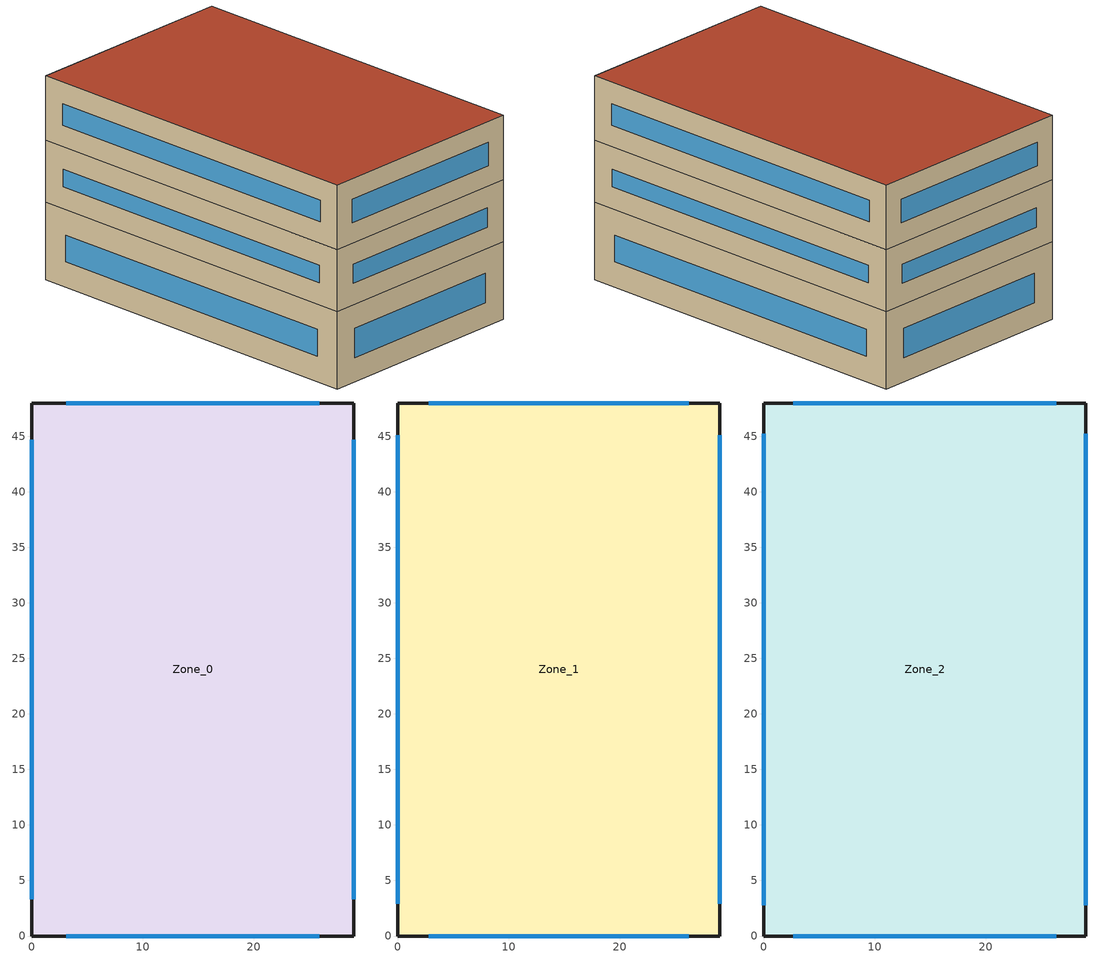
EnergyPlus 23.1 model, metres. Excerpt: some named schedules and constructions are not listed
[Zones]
Zone_0
 floor ground (Zone_0:f4UnderGroundSlabCF): 0,0 0,48 29,48 29,0 z-0.1
 wall outside (90.1-2019 Nonresidential CZ 0 Exterior Wall (Mass)): 0,0 29,0 29,48 0,48 0,0 z-0.1:10
 window (90.1-2019 Nonresidential CZ 0 Glazing (Operable)): 3.12,0 25.88,0 / 25.88,48 3.12,48 z3.02:6.88; 29,3.29 29,44.71 / 0,44.71 0,3.29 z3.19:6.71
Zone_1
 floor to Zone_0 (Interior Slab (Mass)_FLIPPED): 0,0 0,48 29,48 29,0 z10
 wall outside (90.1-2019 Nonresidential CZ 0 Exterior Wall (Mass)): 0,48 0,0 29,0 29,48 0,48 z10:18.1
 window (90.1-2019 Nonresidential CZ 0 Glazing (Operable)): 0,45.1 0,2.9 / 29,2.9 29,45.1 z12.9:15.2; 26.2,48 2.8,48 / 2.8,0 26.2,0 z12.8:15.3
Zone_2
 floor to Zone_1 (Interior Slab (Mass)_FLIPPED): 0,0 0,48 29,48 29,0 z18.1
 wall outside (90.1-2019 Nonresidential CZ 0 Exterior Wall (Mass)): 0,48 0,0 29,0 29,48 0,48 z18.1:26.5
 window (90.1-2019 Nonresidential CZ 0 Glazing (Operable)): 0,45.22 0,2.78 / 29,2.78 29,45.22 z20.88:23.72; 26.34,48 2.66,48 / 2.66,0 26.34,0 z20.76:23.84
 roof outside (300mmInsulation 200mmConcrete): 0,0 29,0 29,48 0,48 z26.5
[Schedule:Week:Daily]
HeatAvail_Zone_2_22; CoolAvail_Zone_2_22: f1907a3e-48ef-4c63-9a15-5a32c2659a19, 10897734-4909-4f90-a3fd-93e178da0fb8, 5e7dcc40-f645-4879-9b1a-09af1f5b7d41, 780c4cba-e2f1-41ad-9f32-bdca117459c4, cf786e9b-88e5-44cf-a16b-8f405449593f, d46ba2ad-ed19-4e4a-ba2f-565651ab4bfd, 737cb52d-aa33-48cc-a9f2-a5c8f00ad4c2, f1907a3e-48ef-4c63-9a15-5a32c2659a19, f1907a3e-48ef-4c63-9a15-5a32c2659a19, f1907a3e-48ef-4c63-9a15-5a32c2659a19, f1907a3e-48ef-4c63-9a15-5a32c2659a19, f1907a3e-48ef-4c63-9a15-5a32c2659a19
HeatAvail_Zone_2_23; CoolAvail_Zone_2_23: 17b94557-c68b-495b-b876-dd194db08dbb, 79c2b96c-535e-4108-bdb4-68b5fd30eae0, e3898b9d-53dc-4957-b9a4-75860f25956a, 557511c9-28a4-4326-ad94-82d02dc33f55, f60dd718-d07f-43d1-a112-0a7241c38e3f, da10c089-61dc-4760-9a87-be81c3f0ac77, 27461dd8-84da-465f-8c39-b6c33b7a7f09, 17b94557-c68b-495b-b876-dd194db08dbb, 17b94557-c68b-495b-b876-dd194db08dbb, 17b94557-c68b-495b-b876-dd194db08dbb, 17b94557-c68b-495b-b876-dd194db08dbb, 17b94557-c68b-495b-b876-dd194db08dbb
HeatAvail_Zone_2_24; CoolAvail_Zone_2_24: 2f7c32ae-358e-475a-91e9-460c614a8f8e, 47872ed9-2c61-4168-96c3-41ce2208d7c0, faf38ff2-64d7-4470-9ce7-f06e24a72468, b88e1692-8877-4e24-b2ee-af4cab9563ea, 8e4c7166-304e-41a0-84e8-9b0bd2623927, 2599f1da-ee35-4d6a-adc7-8a704885205f, fa8659e2-cf5e-4ab0-95f5-51c5d21b8c42, 2f7c32ae-358e-475a-91e9-460c614a8f8e, 2f7c32ae-358e-475a-91e9-460c614a8f8e, 2f7c32ae-358e-475a-91e9-460c614a8f8e, 2f7c32ae-358e-475a-91e9-460c614a8f8e, 2f7c32ae-358e-475a-91e9-460c614a8f8e
HeatAvail_Zone_2_25; CoolAvail_Zone_2_25: 784c9b38-2577-49a8-bdd7-39fbef9d0424, 15b97ee7-846e-4522-9a56-d5782d348d92, 891c21a9-96fc-4a30-9277-6421d443be97, dd9d88e8-03db-4380-b443-34152861fe1c, 7e8029cb-5e05-4036-96c4-c756aad63f52, c48fb14f-68ab-4643-9ed7-2b359f79668a, d995c5a4-6201-4ec0-b1a1-50b36b40854d, 784c9b38-2577-49a8-bdd7-39fbef9d0424, 784c9b38-2577-49a8-bdd7-39fbef9d0424, 784c9b38-2577-49a8-bdd7-39fbef9d0424, 784c9b38-2577-49a8-bdd7-39fbef9d0424, 784c9b38-2577-49a8-bdd7-39fbef9d0424
HeatAvail_Zone_2_26; CoolAvail_Zone_2_26: 278b30fe-718b-4be8-979b-23348c070d17, 65cf84e7-78b9-41df-ab23-bf32c23c54af, ed104311-98e7-46ea-b56e-a6eb91f209ea, a7740e31-a543-40b1-9db9-0d80e61e58bf, 7e965392-06a6-4761-b1dd-075430a94026, 96f3b415-57a0-4e94-a8b7-88bec792904b, ff751742-3c4e-4527-9f5c-68a371019ff3, 278b30fe-718b-4be8-979b-23348c070d17, 278b30fe-718b-4be8-979b-23348c070d17, 278b30fe-718b-4be8-979b-23348c070d17, 278b30fe-718b-4be8-979b-23348c070d17, 278b30fe-718b-4be8-979b-23348c070d17
HeatAvail_Zone_2_27; CoolAvail_Zone_2_27: 29bb52a8-fe6f-4904-b7fc-f272da806b73, 56d1a1b4-9969-4c32-806b-e2ebb681c699, ba85f00a-c1cc-4fd4-9d4e-c656f813af41, a8ccc1c8-f97f-4558-a17b-ee3e61b3fbd6, 6d3e2464-3275-4c1e-9941-77f636a4d8b4, a9b9078c-a5f0-4dc8-aeec-70c525fd2f56, d90d3b43-76bb-44d6-abc6-ad130455fb69, 29bb52a8-fe6f-4904-b7fc-f272da806b73, 29bb52a8-fe6f-4904-b7fc-f272da806b73, 29bb52a8-fe6f-4904-b7fc-f272da806b73, 29bb52a8-fe6f-4904-b7fc-f272da806b73, 29bb52a8-fe6f-4904-b7fc-f272da806b73
HeatAvail_Zone_2_28; CoolAvail_Zone_2_28: c33667d3-106b-4345-b93a-251e1fede0ff, bb965864-d4ba-4df7-9d62-59052b48dff4, f18dc784-524a-498f-bf3c-56726281b63f, e2107dbd-7d51-4f0c-9641-28bb0931cdc7, fbf3c274-f25e-4f23-9799-f90ea000f5b5, 61e2828d-f87d-48ee-ac62-438399e77062, 9e1ac402-b442-4206-958c-f125ff6306d0, c33667d3-106b-4345-b93a-251e1fede0ff, c33667d3-106b-4345-b93a-251e1fede0ff, c33667d3-106b-4345-b93a-251e1fede0ff, c33667d3-106b-4345-b93a-251e1fede0ff, c33667d3-106b-4345-b93a-251e1fede0ff
HeatAvail_Zone_2_29; CoolAvail_Zone_2_29: 6cc629d0-ccd7-4faf-b6eb-8904d4cddfe3, d996affc-3bc8-428c-bc8c-5c655f5fcf5f, ac4b36c1-865d-46bb-969d-d125bfd6faf3, 6fcf2dd1-a374-45bf-a7ce-3fadc57acfe6, fbf3c274-f25e-4f23-9799-f90ea000f5b5, fbf3c274-f25e-4f23-9799-f90ea000f5b5, 5df05c5b-f85c-4144-8ddb-badb65a16483, 6cc629d0-ccd7-4faf-b6eb-8904d4cddfe3, 6cc629d0-ccd7-4faf-b6eb-8904d4cddfe3, 6cc629d0-ccd7-4faf-b6eb-8904d4cddfe3, 6cc629d0-ccd7-4faf-b6eb-8904d4cddfe3, 6cc629d0-ccd7-4faf-b6eb-8904d4cddfe3
HeatAvail_Zone_2_30; CoolAvail_Zone_2_30: 0fba7a8b-5be6-4e18-8f39-189bbf7cc46a, eebe9233-3435-487f-aeac-0e91590b64ad, 0c9184e5-ef83-49f5-95a6-6391b32490b1, 5b091f83-2a82-464e-a40a-e32c0ed8b950, 5f10f1f8-cf81-42ad-9a9e-967de7490936, b13fdf1a-91e8-4a8e-b20c-dbebe665ab3e, 7003aec3-e58d-49b6-b643-de07fed3befa, 0fba7a8b-5be6-4e18-8f39-189bbf7cc46a, 0fba7a8b-5be6-4e18-8f39-189bbf7cc46a, 0fba7a8b-5be6-4e18-8f39-189bbf7cc46a, 0fba7a8b-5be6-4e18-8f39-189bbf7cc46a, 0fba7a8b-5be6-4e18-8f39-189bbf7cc46a
HeatAvail_Zone_2_31; CoolAvail_Zone_2_31: ec1d6775-088e-433c-9752-0e5ba2ad208f, 1f976b97-c252-49f4-ab29-8ebaa7d143b5, ac4b36c1-865d-46bb-969d-d125bfd6faf3, f65f86df-a45b-4aa3-acaf-6e9a70d2c9a7, 37e41f7a-20cb-449c-8476-745aa8ef42be, 2644cd8d-d404-4696-9567-0ad3830ee8e2, c32ca799-879c-4509-b139-3c3ce4220e05, ec1d6775-088e-433c-9752-0e5ba2ad208f, ec1d6775-088e-433c-9752-0e5ba2ad208f, ec1d6775-088e-433c-9752-0e5ba2ad208f, ec1d6775-088e-433c-9752-0e5ba2ad208f, ec1d6775-088e-433c-9752-0e5ba2ad208f
HeatAvail_Zone_2_32; CoolAvail_Zone_2_32: 805b96af-bf7e-4131-bd09-e33958a3de6b, 44f14ba6-4d59-42c4-9325-89d086044ebb, 58396603-494f-4e8c-bed1-4b7e48a74653, 61359fd6-9443-4183-b02d-77b8c162ae56, 17e34682-f070-4795-95aa-20bb927ae4b6, 08c9b96f-e486-46e0-8468-77e9a3cb781e, 333488f3-513e-4f81-b2a4-adfb05eac98d, 805b96af-bf7e-4131-bd09-e33958a3de6b, 805b96af-bf7e-4131-bd09-e33958a3de6b, 805b96af-bf7e-4131-bd09-e33958a3de6b, 805b96af-bf7e-4131-bd09-e33958a3de6b, 805b96af-bf7e-4131-bd09-e33958a3de6b
HeatAvail_Zone_2_33; CoolAvail_Zone_2_33: e31b75ab-98b6-4164-ba57-fc6cef72525a, 9090f461-11e3-4801-9fb3-485210530397, 678f2cef-4f3d-45aa-814c-75a64c1b203a, a285a673-1882-400d-aec4-3b320159b57b, 275bdbd1-8b30-4419-a29e-528a210322dd, 1d260f60-1060-4c9a-8cc8-a6cadc9ca7a5, 11271964-4f93-4652-8d30-f1f4562f5ab1, e31b75ab-98b6-4164-ba57-fc6cef72525a, e31b75ab-98b6-4164-ba57-fc6cef72525a, e31b75ab-98b6-4164-ba57-fc6cef72525a, e31b75ab-98b6-4164-ba57-fc6cef72525a, e31b75ab-98b6-4164-ba57-fc6cef72525a
HeatAvail_Zone_2_34; CoolAvail_Zone_2_34: b5ffc9e2-c317-4716-a2dc-e38dce4d1401, a471d8e8-7d6d-4a7d-829d-64fcdf717860, d6f4ae86-52fb-4739-b5d9-178cd39f6f1d, 3b6cd1db-d063-4172-969d-f43239b67d29, b99fe6a5-1fd0-47d0-bcc3-c7681d26c2c5, 87953f35-922d-4340-be1f-3c2dcaa3f38d, 9e070c67-a845-42dd-971a-afacf150682c, b5ffc9e2-c317-4716-a2dc-e38dce4d1401, b5ffc9e2-c317-4716-a2dc-e38dce4d1401, b5ffc9e2-c317-4716-a2dc-e38dce4d1401, b5ffc9e2-c317-4716-a2dc-e38dce4d1401, b5ffc9e2-c317-4716-a2dc-e38dce4d1401
HeatAvail_Zone_2_35; CoolAvail_Zone_2_35: bdf175b9-875f-40ad-80d7-07e13a7a7bc3, 920aaa46-9754-410d-bcb9-aec2383083f4, 8db32401-f2e4-4430-b6dd-3c5c02062129, 0c542bc3-708e-4c31-b05a-e7d26a1068c2, 2d3feb0a-80b9-4526-b115-8d0ff0b98382, f495fd13-db84-4b73-8919-828168c4513c, 6a71df5a-adf5-48c6-82f6-85c46ff8267b, bdf175b9-875f-40ad-80d7-07e13a7a7bc3, bdf175b9-875f-40ad-80d7-07e13a7a7bc3, bdf175b9-875f-40ad-80d7-07e13a7a7bc3, bdf175b9-875f-40ad-80d7-07e13a7a7bc3, bdf175b9-875f-40ad-80d7-07e13a7a7bc3
HeatAvail_Zone_2_36; CoolAvail_Zone_2_36: d753c7cf-4684-4094-8fb2-35675d871a7d, ffe64131-7c4e-4553-9309-b91239116a38, 613c9580-fffc-40c4-93a0-a51963a742d9, c80ffd91-25aa-47ce-ae3a-ef2ca4334db1, 346c580f-bd9e-4f7c-9844-c9f187f69a5e, 7becf3fa-aa11-4cc6-a0f1-acc2c104a030, 891c21a9-96fc-4a30-9277-6421d443be97, d753c7cf-4684-4094-8fb2-35675d871a7d, d753c7cf-4684-4094-8fb2-35675d871a7d, d753c7cf-4684-4094-8fb2-35675d871a7d, d753c7cf-4684-4094-8fb2-35675d871a7d, d753c7cf-4684-4094-8fb2-35675d871a7d
HeatAvail_Zone_2_37; CoolAvail_Zone_2_37: fbf3c274-f25e-4f23-9799-f90ea000f5b5, 45499616-0c79-462f-842d-74d53dcf5956, cccae06c-b18f-4805-98c1-b48547f1cc23, d1037c04-4683-4e18-86e0-d5b0bc1ab88d, 68774e33-6612-47d6-a1cc-10a63951edae, 18a78b56-a3fd-4649-babc-6423cdb9454d, 21b51971-cf66-4a75-a7d7-44e74731bfb7, fbf3c274-f25e-4f23-9799-f90ea000f5b5, fbf3c274-f25e-4f23-9799-f90ea000f5b5, fbf3c274-f25e-4f23-9799-f90ea000f5b5, fbf3c274-f25e-4f23-9799-f90ea000f5b5, fbf3c274-f25e-4f23-9799-f90ea000f5b5
HeatAvail_Zone_2_38; CoolAvail_Zone_2_38: eb07f305-adef-4d2d-9182-c39a8b4357ff, 2ef89d4e-6879-42af-8cc4-388ecb33b8cd, d753c7cf-4684-4094-8fb2-35675d871a7d, 28f3ec0b-ad1b-45ae-889b-465c5c320fcc, 09e0ca3e-cd2f-48a8-b824-7735b6c1bac3, 6612f471-1fcd-4c92-a1b3-59532acfef51, 6dd9020a-1b9c-4717-be01-5cc8fee428fb, eb07f305-adef-4d2d-9182-c39a8b4357ff, eb07f305-adef-4d2d-9182-c39a8b4357ff, eb07f305-adef-4d2d-9182-c39a8b4357ff, eb07f305-adef-4d2d-9182-c39a8b4357ff, eb07f305-adef-4d2d-9182-c39a8b4357ff
HeatAvail_Zone_2_39; CoolAvail_Zone_2_39: 7377b922-a3ee-4962-b4ee-7d0fa9330160, 663b5e55-05c0-46a8-a815-276b2857b18c, 9db74d16-ee28-4004-ab21-b62ec524110b, ae69fe6d-ac32-4474-9cb4-0e22606c93eb, 2d6f0989-f96a-4cce-8fb3-1282c0af5795, 8df02c0a-2011-47ef-8348-7b135b95fcaf, fbf3c274-f25e-4f23-9799-f90ea000f5b5, 7377b922-a3ee-4962-b4ee-7d0fa9330160, 7377b922-a3ee-4962-b4ee-7d0fa9330160, 7377b922-a3ee-4962-b4ee-7d0fa9330160, 7377b922-a3ee-4962-b4ee-7d0fa9330160, 7377b922-a3ee-4962-b4ee-7d0fa9330160
HeatAvail_Zone_2_40; CoolAvail_Zone_2_40: 6fcf2dd1-a374-45bf-a7ce-3fadc57acfe6, 3b40e23f-1eac-45b4-a165-1d116a052710, c1e02bbe-b958-4ad8-ab75-0470f8206c85, c5165558-8a62-44ea-960f-cbcb31c7f1d6, 756226b8-dc52-4e5b-9bcc-9f834c73e657, 4e47b0f5-f6a5-4170-a928-e2a7dc5fce51, 29c783ba-fe36-463e-936f-a45cea6ed912, 6fcf2dd1-a374-45bf-a7ce-3fadc57acfe6, 6fcf2dd1-a374-45bf-a7ce-3fadc57acfe6, 6fcf2dd1-a374-45bf-a7ce-3fadc57acfe6, 6fcf2dd1-a374-45bf-a7ce-3fadc57acfe6, 6fcf2dd1-a374-45bf-a7ce-3fadc57acfe6
HeatAvail_Zone_2_41; CoolAvail_Zone_2_41: 205e4560-8788-43ef-8918-b87c8ec5421d, d894c792-9344-4755-a3b1-7c53445bf4d5, f2f3c169-7e25-49ab-ad00-9b4ba72edc28, 3d58a1b5-951d-4307-96a5-59c3952046b8, 2e9767a7-85bb-448c-af16-d793ec365e50, c2f240ca-2c7b-48c7-8eda-5f95cb1bfa35, f16f256f-996b-4f43-9563-b1d5477f158b, 205e4560-8788-43ef-8918-b87c8ec5421d, 205e4560-8788-43ef-8918-b87c8ec5421d, 205e4560-8788-43ef-8918-b87c8ec5421d, 205e4560-8788-43ef-8918-b87c8ec5421d, 205e4560-8788-43ef-8918-b87c8ec5421d
HeatAvail_Zone_2_42; CoolAvail_Zone_2_42: b5a2b5de-ad64-4600-8fd5-415a891ebc10, 937e993e-1527-4b93-84f1-57050dd1dff2, f3d7c906-5c09-48dc-9011-1cd6f6170688, fc369277-cc2e-4ab3-b1df-1a5401d62cfe, 0d48f6de-bf0a-4af7-a7ae-bc82d3d64cf8, a42d1764-1f7e-4c33-9667-641562e004fb, 2ccbf6b5-6a0c-4c6c-99f3-4de43eac8dea, b5a2b5de-ad64-4600-8fd5-415a891ebc10, b5a2b5de-ad64-4600-8fd5-415a891ebc10, b5a2b5de-ad64-4600-8fd5-415a891ebc10, b5a2b5de-ad64-4600-8fd5-415a891ebc10, b5a2b5de-ad64-4600-8fd5-415a891ebc10
HeatAvail_Zone_2_43; CoolAvail_Zone_2_43: 38be6812-cfe7-4752-b820-e385c4e3992e, 3201f934-0963-42c1-843c-21142134cf94, 6be2e94b-6cb1-4ec0-929b-e7be946284bb, 6d276589-a6ab-41f0-8605-c719ac8adec9, b522139b-2dd2-4113-bd96-a72ff6808fe1, 0bb49b1b-6538-4293-b4db-e9dbbf3526de, dd9e5481-4cd6-4f37-a17f-c6096491bf97, 38be6812-cfe7-4752-b820-e385c4e3992e, 38be6812-cfe7-4752-b820-e385c4e3992e, 38be6812-cfe7-4752-b820-e385c4e3992e, 38be6812-cfe7-4752-b820-e385c4e3992e, 38be6812-cfe7-4752-b820-e385c4e3992e
HeatAvail_Zone_2_44; CoolAvail_Zone_2_44: a89350bb-8b94-4256-b9af-2939f87ee459, db47bc44-c877-448b-9e46-1cc3c3e9b42f, 9cdcbd39-2792-455b-8f1a-415d2e38b1a2, 2f40dfaf-0515-4a9c-8550-d8782c39d4bb, 1505d774-8376-4a3a-b403-1621f6bebeda, e9e2da6e-f0aa-4907-9e3f-9d9cfbafd8bd, 320ec308-d0ac-425a-b90c-670fccc36be6, a89350bb-8b94-4256-b9af-2939f87ee459, a89350bb-8b94-4256-b9af-2939f87ee459, a89350bb-8b94-4256-b9af-2939f87ee459, a89350bb-8b94-4256-b9af-2939f87ee459, a89350bb-8b94-4256-b9af-2939f87ee459
HeatAvail_Zone_2_45; CoolAvail_Zone_2_45: 6ab4c819-9407-45ef-9916-ef2c9179f890, eebe9233-3435-487f-aeac-0e91590b64ad, 64adaa8d-76e7-4dc5-b206-f9da98599707, 68aca255-8155-4673-8683-6358a2ce6a81, 9db74d16-ee28-4004-ab21-b62ec524110b, 6ecac8ba-8523-4398-8922-4b87328248c9, 6ab4c819-9407-45ef-9916-ef2c9179f890, 6ab4c819-9407-45ef-9916-ef2c9179f890, 6ab4c819-9407-45ef-9916-ef2c9179f890, 6ab4c819-9407-45ef-9916-ef2c9179f890, 6ab4c819-9407-45ef-9916-ef2c9179f890, 6ab4c819-9407-45ef-9916-ef2c9179f890
HeatAvail_Zone_2_46; CoolAvail_Zone_2_46: 47059fff-798e-4ead-8a84-35b1aab4867d, 937e993e-1527-4b93-84f1-57050dd1dff2, cb6cec3a-6493-4e81-9ecc-9506cdbd6ac6, 2a5c746a-6e55-445f-8b2e-9f052383dfd6, afaa3af1-4533-453c-ab0d-8cbfc34b262d, d7efe49b-776c-4e21-b82f-1395b925234e, 40dd1d00-cafe-433a-bdba-059632be0201, 47059fff-798e-4ead-8a84-35b1aab4867d, 47059fff-798e-4ead-8a84-35b1aab4867d, 47059fff-798e-4ead-8a84-35b1aab4867d, 47059fff-798e-4ead-8a84-35b1aab4867d, 47059fff-798e-4ead-8a84-35b1aab4867d
HeatAvail_Zone_2_47; CoolAvail_Zone_2_47: fb16cb01-659a-4a7e-b9e9-a2c4d8873ebe, 9b92a908-a9ea-426d-8f51-8a10b62c36ac, 25ba23b5-3550-4aa4-a851-a8f071740871, 89b15e58-907a-45bd-801e-53e77de411e7, 3f9e0a4c-07b4-44f8-9084-03a70a10c71e, 430f5e50-e7bd-4a0b-af48-b6212ed00ea9, 04d5dc99-ce30-4633-834a-f6fee02572d8, fb16cb01-659a-4a7e-b9e9-a2c4d8873ebe, fb16cb01-659a-4a7e-b9e9-a2c4d8873ebe, fb16cb01-659a-4a7e-b9e9-a2c4d8873ebe, fb16cb01-659a-4a7e-b9e9-a2c4d8873ebe, fb16cb01-659a-4a7e-b9e9-a2c4d8873ebe
HeatAvail_Zone_2_48; CoolAvail_Zone_2_48: fa7c3caf-b2af-4f4a-ab1f-a5fc09794030, 19e8736d-9d61-4b5c-9b3c-8a3bb2168b4d, 7ca0c33c-bad8-404f-9e12-340c98aa1b55, db023355-3465-46e4-8dc6-945c8e974337, acd8dd5c-f3a1-4806-a0a0-f32448efb694, 84c56d52-ac80-4019-8cf8-0ba0a0d14b45, 919ff3f1-a60e-4b02-bcf1-af8cd2457764, fa7c3caf-b2af-4f4a-ab1f-a5fc09794030, fa7c3caf-b2af-4f4a-ab1f-a5fc09794030, fa7c3caf-b2af-4f4a-ab1f-a5fc09794030, fa7c3caf-b2af-4f4a-ab1f-a5fc09794030, fa7c3caf-b2af-4f4a-ab1f-a5fc09794030
HeatAvail_Zone_2_49; CoolAvail_Zone_2_49: eb477df1-d556-418e-863e-5f4daad01610, a632537f-21be-495b-808e-2ba9f3b9a9c5, 303d1c30-911d-4a68-a8d9-9e3ca21e98b3, 377c677d-2ade-4f1e-8266-79b5b23692ba, 6e13f988-dcff-40d2-bbb6-9f115d32c59a, ab9b0366-5614-4772-987d-3a4974b61d88, acdf92d5-9782-4b16-86d8-da4827e1b737, eb477df1-d556-418e-863e-5f4daad01610, eb477df1-d556-418e-863e-5f4daad01610, eb477df1-d556-418e-863e-5f4daad01610, eb477df1-d556-418e-863e-5f4daad01610, eb477df1-d556-418e-863e-5f4daad01610
HeatAvail_Zone_2_50; CoolAvail_Zone_2_50: 98d775f8-21f6-461b-bf19-72ad999abf80, c1e02bbe-b958-4ad8-ab75-0470f8206c85, aa446452-6ce4-4aee-9229-4dfe436e2871, 4b33318f-ee15-4ef8-8871-5bf3335d21e5, 46401694-251d-46b1-864f-c6c613764288, 1a3bd65a-d604-4f7d-b99d-c24ea99eef35, 95f1fe2e-85b9-40ea-81ef-4c90ab472c12, 98d775f8-21f6-461b-bf19-72ad999abf80, 98d775f8-21f6-461b-bf19-72ad999abf80, 98d775f8-21f6-461b-bf19-72ad999abf80, 98d775f8-21f6-461b-bf19-72ad999abf80, 98d775f8-21f6-461b-bf19-72ad999abf80
HeatAvail_Zone_2_51; CoolAvail_Zone_2_51: 81c7bd60-f1e8-42be-8e47-dc1c69239170, 0da49017-043b-47a8-88a4-9ae559db7d3a, e962cc56-68e5-41dd-b9c8-bcab43d2b363, c1f01603-e629-458d-8543-aab8644511c0, 7da315a0-411d-4cc5-add3-4bb238c2917b, 380a299d-aa7c-4307-b2c0-fda96d6a3c64, 2644cd8d-d404-4696-9567-0ad3830ee8e2, 81c7bd60-f1e8-42be-8e47-dc1c69239170, 81c7bd60-f1e8-42be-8e47-dc1c69239170, 81c7bd60-f1e8-42be-8e47-dc1c69239170, 81c7bd60-f1e8-42be-8e47-dc1c69239170, 81c7bd60-f1e8-42be-8e47-dc1c69239170
HeatAvail_Zone_2_52; CoolAvail_Zone_2_52: 72addbbb-cad1-45d0-93ff-7ce2646a6344, 72addbbb-cad1-45d0-93ff-7ce2646a6344, 72addbbb-cad1-45d0-93ff-7ce2646a6344, 72addbbb-cad1-45d0-93ff-7ce2646a6344, 72addbbb-cad1-45d0-93ff-7ce2646a6344, 72addbbb-cad1-45d0-93ff-7ce2646a6344, 72addbbb-cad1-45d0-93ff-7ce2646a6344, 72addbbb-cad1-45d0-93ff-7ce2646a6344, 72addbbb-cad1-45d0-93ff-7ce2646a6344, 72addbbb-cad1-45d0-93ff-7ce2646a6344, 72addbbb-cad1-45d0-93ff-7ce2646a6344, 72addbbb-cad1-45d0-93ff-7ce2646a6344
CoolAvail_Zone_2_0: 55daa34a-6f4c-4760-8c83-b88b3b4fb475, 18a78b56-a3fd-4649-babc-6423cdb9454d, 30803255-c6ce-47a2-b265-9c10203016f4, 19fa2af5-70db-43a1-88a1-de8da21d358c, 4201d02a-f4ed-44ac-b7dc-a2393631891e, bd295aee-5278-4ea0-b2ff-0247f744617a, 381a85d2-ddc6-447a-878e-9947de5ba069, 55daa34a-6f4c-4760-8c83-b88b3b4fb475, 55daa34a-6f4c-4760-8c83-b88b3b4fb475, 55daa34a-6f4c-4760-8c83-b88b3b4fb475, 55daa34a-6f4c-4760-8c83-b88b3b4fb475, 55daa34a-6f4c-4760-8c83-b88b3b4fb475
CoolAvail_Zone_2_1: 8db32401-f2e4-4430-b6dd-3c5c02062129, 04679c30-3923-4d77-99ed-e20aba724bf0, c2a60e4b-8a74-4133-b29f-0f57d01c8f9c, 93d3344b-e673-4589-a1ae-e875657b2758, 193c9a3f-c6d8-4531-ad4e-31cc1a7eb450, 024f8149-7374-4413-bdc4-a3ff3625b441, 199d15f6-9ae9-41fc-bd3c-99ca6b84e455, 8db32401-f2e4-4430-b6dd-3c5c02062129, 8db32401-f2e4-4430-b6dd-3c5c02062129, 8db32401-f2e4-4430-b6dd-3c5c02062129, 8db32401-f2e4-4430-b6dd-3c5c02062129, 8db32401-f2e4-4430-b6dd-3c5c02062129
CoolAvail_Zone_2_2: c82c99ec-d464-46a3-b95c-cfba579e56cb, 9835dfc0-c869-4274-8517-780b773ebfe2, 193c9a3f-c6d8-4531-ad4e-31cc1a7eb450, b31175e5-c8ef-47f6-9500-f1c4f524eccf, 18a78b56-a3fd-4649-babc-6423cdb9454d, 014dbd1e-d508-4923-b370-334218c1097d, 46362f7b-d1fa-4bb4-a0ef-3065daeedee8, c82c99ec-d464-46a3-b95c-cfba579e56cb, c82c99ec-d464-46a3-b95c-cfba579e56cb, c82c99ec-d464-46a3-b95c-cfba579e56cb, c82c99ec-d464-46a3-b95c-cfba579e56cb, c82c99ec-d464-46a3-b95c-cfba579e56cb
CoolAvail_Zone_2_3: a3c54be0-8195-4b6e-b1a2-b27a2c3e1d0e, 8d686adc-1727-49cb-8f48-0ebdcb160cce, 68d525ab-92b7-40f9-8cf6-13a3006baf69, 8b3ceb36-adf9-4163-8a28-d6c1c7697f6c, a645d484-171b-4c43-8b5d-89218a88758d, 55daa34a-6f4c-4760-8c83-b88b3b4fb475, cc44e47f-27f2-4f6a-b74a-35dd01c94a91, a3c54be0-8195-4b6e-b1a2-b27a2c3e1d0e, a3c54be0-8195-4b6e-b1a2-b27a2c3e1d0e, a3c54be0-8195-4b6e-b1a2-b27a2c3e1d0e, a3c54be0-8195-4b6e-b1a2-b27a2c3e1d0e, a3c54be0-8195-4b6e-b1a2-b27a2c3e1d0e
CoolAvail_Zone_2_4: 8ff258d4-e383-4492-8130-8fd0a600ba35, 1a82fd83-b3a9-43b3-adc4-8add468dacd8, d3d6c1d1-c690-423d-8564-fec29f2b0ab5, 1f33a028-5e0b-4dcb-8f0a-ecc47d2a6699, ba31db08-55e0-4bfe-a445-8024a469ec5e, b7fb3a47-4de3-4f17-938b-d631feb98b34, 1a82fd83-b3a9-43b3-adc4-8add468dacd8, 8ff258d4-e383-4492-8130-8fd0a600ba35, 8ff258d4-e383-4492-8130-8fd0a600ba35, 8ff258d4-e383-4492-8130-8fd0a600ba35, 8ff258d4-e383-4492-8130-8fd0a600ba35, 8ff258d4-e383-4492-8130-8fd0a600ba35
CoolAvail_Zone_2_5: acb9b0cf-8262-4035-b598-88f6aa32946e, 560c2e6e-d885-4a25-aded-c0a642d901d0, 45bfab8d-3e96-447c-a9b7-a351c0c3774f, 7b424bd2-76f0-4753-9baf-268807ee70c9, 6b88f6b6-c6d5-4144-a34d-57f247b56e2a, 3bbe53d0-1663-4d51-a208-e9ffc6e31c56, fddc6eb1-5345-4ee5-9944-2aad649d3961, acb9b0cf-8262-4035-b598-88f6aa32946e, acb9b0cf-8262-4035-b598-88f6aa32946e, acb9b0cf-8262-4035-b598-88f6aa32946e, acb9b0cf-8262-4035-b598-88f6aa32946e, acb9b0cf-8262-4035-b598-88f6aa32946e
CoolAvail_Zone_2_6: 3306e0de-a7e2-408d-bf55-edeb7ec12bd1, 860eea3b-6f11-4315-93b7-65501aab3da3, 39d5d451-0c6d-468e-94b9-afee4682ef38, eff0b766-6bde-4ff7-b9c5-7d75c5162569, 02f69762-3874-4784-8334-a65b1b41b738, 15668893-01f3-4a5f-8be2-b003343a27b9, 2d3feb0a-80b9-4526-b115-8d0ff0b98382, 3306e0de-a7e2-408d-bf55-edeb7ec12bd1, 3306e0de-a7e2-408d-bf55-edeb7ec12bd1, 3306e0de-a7e2-408d-bf55-edeb7ec12bd1, 3306e0de-a7e2-408d-bf55-edeb7ec12bd1, 3306e0de-a7e2-408d-bf55-edeb7ec12bd1
CoolAvail_Zone_2_7: 30c19abd-889f-4232-ac3a-643536808f28, 7d275f5d-76d8-4c0a-95ca-786fbc198c33, 0bd30a56-de66-4229-9ddc-1739375d5008, 178dfa19-518f-408e-804e-75ecb11fed2d, 988786af-17e9-46a2-8a7c-417a50797566, c9f84dcb-e9ee-4335-9910-da8451e91d50, 6a62d2f0-f1eb-4aad-945a-1d93c9a2094d, 30c19abd-889f-4232-ac3a-643536808f28, 30c19abd-889f-4232-ac3a-643536808f28, 30c19abd-889f-4232-ac3a-643536808f28, 30c19abd-889f-4232-ac3a-643536808f28, 30c19abd-889f-4232-ac3a-643536808f28
CoolAvail_Zone_2_8: 72050d75-3f3d-4075-ac9b-ddc192d10d29, f47adbf6-ed0f-45d6-bde9-0d0d226cc6cc, 989520c3-cd54-41d8-9a87-c7746d744a1e, 333c939c-4fe2-46f5-85a9-b5ca26e74ca0, 5b063578-adde-45ef-957c-18f0da3a086c, 937983c1-06a3-4ce9-b6b0-88f8e4e6db98, eebe9233-3435-487f-aeac-0e91590b64ad, 72050d75-3f3d-4075-ac9b-ddc192d10d29, 72050d75-3f3d-4075-ac9b-ddc192d10d29, 72050d75-3f3d-4075-ac9b-ddc192d10d29, 72050d75-3f3d-4075-ac9b-ddc192d10d29, 72050d75-3f3d-4075-ac9b-ddc192d10d29
CoolAvail_Zone_2_9: c415dba0-8da8-4fc9-b601-b3933679e6d0, c614cde1-4a0c-408a-86d0-ac43bda39422, eebe9233-3435-487f-aeac-0e91590b64ad, 314755d1-e0ef-4bb8-b52e-ba8f0786a55c, d63ea29c-9f6d-475f-8ff1-51781fda968c, cec08f0d-9e99-480b-b1b1-dc2fc2de8e9a, 749941e5-dc2b-4a79-b397-1a79da26e7ff, c415dba0-8da8-4fc9-b601-b3933679e6d0, c415dba0-8da8-4fc9-b601-b3933679e6d0, c415dba0-8da8-4fc9-b601-b3933679e6d0, c415dba0-8da8-4fc9-b601-b3933679e6d0, c415dba0-8da8-4fc9-b601-b3933679e6d0
CoolAvail_Zone_2_10: b8b758d6-459f-4216-9c86-c652b43502b6, eebe9233-3435-487f-aeac-0e91590b64ad, 2be0ec1d-271a-4717-aa27-4d2514cdfc29, ed053388-740d-46a0-ab7e-81ba3a1ca65c, 75754d90-444a-4f77-89f3-189fc9f15f89, 5bd0d501-d7ce-4fc7-b590-1e7bf4c516fd, 3a081d81-ab08-4430-adf8-d0ed13270fcb, b8b758d6-459f-4216-9c86-c652b43502b6, b8b758d6-459f-4216-9c86-c652b43502b6, b8b758d6-459f-4216-9c86-c652b43502b6, b8b758d6-459f-4216-9c86-c652b43502b6, b8b758d6-459f-4216-9c86-c652b43502b6
CoolAvail_Zone_2_11: eebe9233-3435-487f-aeac-0e91590b64ad, 19d48273-7743-4bda-b848-e39768e7ea45, e9abb1a2-7abd-408b-a3ce-59feef8f6915, 662eaf95-310c-4805-bc15-1989e3cd37a5, 76a9d4b2-54ff-4e07-a0db-97365edcfd82, 2c206ee6-e797-4fd8-b74b-f925fde9355d, 224e3159-ca37-4de3-99af-d347a8cecbd7, eebe9233-3435-487f-aeac-0e91590b64ad, eebe9233-3435-487f-aeac-0e91590b64ad, eebe9233-3435-487f-aeac-0e91590b64ad, eebe9233-3435-487f-aeac-0e91590b64ad, eebe9233-3435-487f-aeac-0e91590b64ad
CoolAvail_Zone_2_12: 37992440-0c25-427f-83cd-ecb36fbbf570, 47f2bfc5-9cc7-432f-add0-e55a6a4db04a, 2118fc81-9c52-4448-9b65-6036701426b2, 67a12a28-c97a-41e6-aee6-768a2a91f87d, 98123517-19ae-4465-a038-2362b7bba904, 50531bf5-13f3-4e0a-a7ce-1f81ef38d401, 1ef74b5c-b32b-4654-98ee-8299a74be9f4, 37992440-0c25-427f-83cd-ecb36fbbf570, 37992440-0c25-427f-83cd-ecb36fbbf570, 37992440-0c25-427f-83cd-ecb36fbbf570, 37992440-0c25-427f-83cd-ecb36fbbf570, 37992440-0c25-427f-83cd-ecb36fbbf570
CoolAvail_Zone_2_13: 2e4d4898-5fc2-4716-8f90-f67070cad4aa, 459cbf00-4856-4345-99e7-485a0a9bbebf, c7b24a3c-6759-41b1-b306-e9ad48846eed, d4a275fb-d40f-488b-afae-78c8f98bb9d9, 6afc2a23-f19a-4b1f-a97e-a86d323cde4c, e9c784ef-f02e-4204-898e-048fa0a32c77, 95154762-e26c-4f9f-9db6-7821834386c5, 2e4d4898-5fc2-4716-8f90-f67070cad4aa, 2e4d4898-5fc2-4716-8f90-f67070cad4aa, 2e4d4898-5fc2-4716-8f90-f67070cad4aa, 2e4d4898-5fc2-4716-8f90-f67070cad4aa, 2e4d4898-5fc2-4716-8f90-f67070cad4aa
CoolAvail_Zone_2_14: b87b470b-8086-4d41-a22a-ef1a82891386, 2372d1c8-f04b-4deb-be08-f4c1ce2e109e, 2688ca9e-3b94-4c48-8439-3c036c219582, 6f0d9f10-73b9-423f-a39f-b90505a934f9, 7d2b419c-aa89-4d12-9f4f-2e46a16d0a2b, fb556bfe-09cd-4059-8f48-39456e460403, 7b0585ea-5d17-4346-933c-2ed2ec8c66f9, b87b470b-8086-4d41-a22a-ef1a82891386, b87b470b-8086-4d41-a22a-ef1a82891386, b87b470b-8086-4d41-a22a-ef1a82891386, b87b470b-8086-4d41-a22a-ef1a82891386, b87b470b-8086-4d41-a22a-ef1a82891386
CoolAvail_Zone_2_15: 3d75402e-264e-478f-a314-61aa4fae13da, 8524a124-8d0e-4282-b567-5cee18ef37a5, d2d363d1-74af-4c29-9d64-16a84019bd5d, 0593ac5a-6384-464c-8dff-482f4b9bb0ce, 8a98ba06-633d-4d52-9778-0c0fcb2f75c4, d854e975-1002-4dd6-a4c0-c7d9c55c03e7, fd1f46f1-27c2-4b5e-a758-3a6b7ce35d6b, 3d75402e-264e-478f-a314-61aa4fae13da, 3d75402e-264e-478f-a314-61aa4fae13da, 3d75402e-264e-478f-a314-61aa4fae13da, 3d75402e-264e-478f-a314-61aa4fae13da, 3d75402e-264e-478f-a314-61aa4fae13da
CoolAvail_Zone_2_16: f2b8e793-07f0-4516-ac71-9e94e315b79c, 1092373d-b7b2-47be-bd41-4bb1c3a529b8, ad4a793a-5ea1-4a69-abfa-29e317371dc1, 5fa071a3-3b02-426f-a9d0-e58aca255490, b6d27011-42bf-4a13-ab1e-fc4583af2da1, 44f78ae2-27fa-40b2-8f27-61caa5757d4a, 51786a30-62eb-4364-bae5-2649a94e001b, f2b8e793-07f0-4516-ac71-9e94e315b79c, f2b8e793-07f0-4516-ac71-9e94e315b79c, f2b8e793-07f0-4516-ac71-9e94e315b79c, f2b8e793-07f0-4516-ac71-9e94e315b79c, f2b8e793-07f0-4516-ac71-9e94e315b79c
CoolAvail_Zone_2_17: f92a29bd-ef17-456c-ba91-766eee4d2b2e, 27179f3e-af04-4f63-988f-ad983ec30db3, fda3841d-aab0-485e-9ef2-bc64c087b94d, fbf3c274-f25e-4f23-9799-f90ea000f5b5, 1e845c89-1792-48dd-9907-b20d83d58efe, 0c0f4821-d00b-415c-8888-a3ff1eaeb296, a6f5593d-3355-443b-a58d-f6c25e1b20aa, f92a29bd-ef17-456c-ba91-766eee4d2b2e, f92a29bd-ef17-456c-ba91-766eee4d2b2e, f92a29bd-ef17-456c-ba91-766eee4d2b2e, f92a29bd-ef17-456c-ba91-766eee4d2b2e, f92a29bd-ef17-456c-ba91-766eee4d2b2e
CoolAvail_Zone_2_18: f8436d23-d8f6-43b9-9f35-4807d0db5db6, 00e20959-b5c5-41a8-953c-32a360eae610, f165a07e-6b78-4bfa-b99e-44ade2b1450d, f8436d23-d8f6-43b9-9f35-4807d0db5db6, 9f3735ec-b179-4ad3-abfb-7cf6fe438300, da9f5669-0fc6-4d01-a3a1-39e4399bd9e9, 99e8a1da-ec16-4a3f-b46d-c0173d5ff165, f8436d23-d8f6-43b9-9f35-4807d0db5db6, f8436d23-d8f6-43b9-9f35-4807d0db5db6, f8436d23-d8f6-43b9-9f35-4807d0db5db6, f8436d23-d8f6-43b9-9f35-4807d0db5db6, f8436d23-d8f6-43b9-9f35-4807d0db5db6
CoolAvail_Zone_2_19: 522c0148-a3e2-49ea-a897-0b38192fbd47, 137e6c82-5536-4525-b2b6-1315cf0c3365, ce94eced-a4ac-4b27-ba9d-e9720e8e60f4, 51ac402c-f40d-4c1f-a5a2-6545e2a0b173, 0e7f3590-6394-4d2a-833a-5142654e600c, 3c90794c-6d47-46af-8c5b-32affdacef50, f8ceac06-a5b5-469a-89bd-56a073a61d68, 522c0148-a3e2-49ea-a897-0b38192fbd47, 522c0148-a3e2-49ea-a897-0b38192fbd47, 522c0148-a3e2-49ea-a897-0b38192fbd47, 522c0148-a3e2-49ea-a897-0b38192fbd47, 522c0148-a3e2-49ea-a897-0b38192fbd47
CoolAvail_Zone_2_20: ffe64131-7c4e-4553-9309-b91239116a38, a55f2adc-8978-442c-9cf0-78289b01c193, 522c0148-a3e2-49ea-a897-0b38192fbd47, 1f976b97-c252-49f4-ab29-8ebaa7d143b5, b40a9e81-37df-473e-8e38-ad927124a25e, 81c2df74-df4f-42fc-b707-daa70ff61d87, 05da819a-e0d2-4003-aa54-af3aade844b3, ffe64131-7c4e-4553-9309-b91239116a38, ffe64131-7c4e-4553-9309-b91239116a38, ffe64131-7c4e-4553-9309-b91239116a38, ffe64131-7c4e-4553-9309-b91239116a38, ffe64131-7c4e-4553-9309-b91239116a38
CoolAvail_Zone_2_21: 9e1ac402-b442-4206-958c-f125ff6306d0, 560c2e6e-d885-4a25-aded-c0a642d901d0, 1d260f60-1060-4c9a-8cc8-a6cadc9ca7a5, e9f07395-c9b3-4a41-b323-4a47c994c91b, 8ee37299-8cf7-4a2e-bda3-a3f1eb4b56e1, 2c7130bb-578b-4408-a6f2-0b8a00295423, 304b130d-de99-4a7d-bef2-2c716d8eea1d, 9e1ac402-b442-4206-958c-f125ff6306d0, 9e1ac402-b442-4206-958c-f125ff6306d0, 9e1ac402-b442-4206-958c-f125ff6306d0, 9e1ac402-b442-4206-958c-f125ff6306d0, 9e1ac402-b442-4206-958c-f125ff6306d0
NatVentAvail_Zone_2_0: cc4ff7b6-d34a-445d-9074-7a86441b8b38, 6532ee46-628d-4a87-a0e2-44999f72b554, a55ed26b-cff1-471f-81f1-243d74b9eb36, 696fcc42-4b9f-436e-859f-d6cec868381e, af60bc65-7343-440f-ab5f-70e988d1839f, 838013ee-32f0-4309-ae89-923316bb5d58, 945c02b9-7e27-4269-a3af-1a6c9e5b368f, cc4ff7b6-d34a-445d-9074-7a86441b8b38, cc4ff7b6-d34a-445d-9074-7a86441b8b38, cc4ff7b6-d34a-445d-9074-7a86441b8b38, cc4ff7b6-d34a-445d-9074-7a86441b8b38, cc4ff7b6-d34a-445d-9074-7a86441b8b38
NatVentAvail_Zone_2_1: 6fb0f2d5-f30a-469b-b798-574e702a0d1c, b08ea414-1931-4844-bb1f-f2ede26d13af, ae12755b-feee-4670-9672-77fedb310874, 50b73f14-92ef-4c84-ae1d-f1db85b33870, 55ae9b89-dcd4-498a-ae6a-8c7dad033646, 454ba71e-c387-440b-9c61-870a22a14165, b941d2d3-56ed-4f83-a0b1-d1a5b4d24d03, 6fb0f2d5-f30a-469b-b798-574e702a0d1c, 6fb0f2d5-f30a-469b-b798-574e702a0d1c, 6fb0f2d5-f30a-469b-b798-574e702a0d1c, 6fb0f2d5-f30a-469b-b798-574e702a0d1c, 6fb0f2d5-f30a-469b-b798-574e702a0d1c
NatVentAvail_Zone_2_2: 11ef3ca1-1c0e-499e-ae6a-258045fbeb8c, 9ed0112d-2cb8-4ccc-9f13-a70e31132b64, 55ae9b89-dcd4-498a-ae6a-8c7dad033646, 4dd1884c-bd66-4896-9aa9-a5a615096325, 6532ee46-628d-4a87-a0e2-44999f72b554, e8a2abe5-8f7f-4bdd-906d-7de0144df8ac, 96a15fd2-ef4d-48bc-83f3-b2c7b1fc6e47, 11ef3ca1-1c0e-499e-ae6a-258045fbeb8c, 11ef3ca1-1c0e-499e-ae6a-258045fbeb8c, 11ef3ca1-1c0e-499e-ae6a-258045fbeb8c, 11ef3ca1-1c0e-499e-ae6a-258045fbeb8c, 11ef3ca1-1c0e-499e-ae6a-258045fbeb8c
NatVentAvail_Zone_2_3: d74faf98-774e-4fe6-89c0-89ee06838772, 737cb52d-aa33-48cc-a9f2-a5c8f00ad4c2, 2d3176df-f994-4ca8-8ea4-ae511733177d, d4329b70-72a0-4ece-ac49-f2ac5c27df28, 6cbb52d1-15d8-4e95-b6ef-555e3a72d61c, cc4ff7b6-d34a-445d-9074-7a86441b8b38, fb9e46cd-d8f8-4855-951e-9a8f51a1a6dd, d74faf98-774e-4fe6-89c0-89ee06838772, d74faf98-774e-4fe6-89c0-89ee06838772, d74faf98-774e-4fe6-89c0-89ee06838772, d74faf98-774e-4fe6-89c0-89ee06838772, d74faf98-774e-4fe6-89c0-89ee06838772
NatVentAvail_Zone_2_4: 18e06c3b-9906-43e4-ba55-7b80995ebb9c, d999a655-917c-449f-9ea6-40e19e8fe84e, c5e967b6-ad47-4721-a9ba-189c0421f7ad, c36f733a-41fa-454c-8f42-f3c33f94fc21, 0f1aa402-c0ea-4e99-b790-294325ccd8bd, 726e4104-2c14-49d4-b446-5e3992ee35f2, d999a655-917c-449f-9ea6-40e19e8fe84e, 18e06c3b-9906-43e4-ba55-7b80995ebb9c, 18e06c3b-9906-43e4-ba55-7b80995ebb9c, 18e06c3b-9906-43e4-ba55-7b80995ebb9c, 18e06c3b-9906-43e4-ba55-7b80995ebb9c, 18e06c3b-9906-43e4-ba55-7b80995ebb9c
NatVentAvail_Zone_2_5: 3c3da267-0f6b-44e4-a60e-48eda3b12bca, 07bfbf89-7c6b-412a-9280-629e8abdbc92, 3d56952b-c64f-44a1-852b-f96312283424, 8d9c1ac1-c51f-44bd-9215-dcbd9a37ca7b, 738825a7-ef35-4966-839c-1f21eca0ae6e, b50085e6-1aff-4192-82b6-654f843f2e2b, e135e339-75c5-42d6-b264-0ff665b5ec96, 3c3da267-0f6b-44e4-a60e-48eda3b12bca, 3c3da267-0f6b-44e4-a60e-48eda3b12bca, 3c3da267-0f6b-44e4-a60e-48eda3b12bca, 3c3da267-0f6b-44e4-a60e-48eda3b12bca, 3c3da267-0f6b-44e4-a60e-48eda3b12bca
NatVentAvail_Zone_2_6: 25575f31-6daf-4e75-93fd-b6a6bd94df54, d6f4ae86-52fb-4739-b5d9-178cd39f6f1d, 15eb4db8-e1a0-4a42-8e3e-0e2aa470190e, 61659ad9-7dc7-4c63-9547-42912208734e, 5d4dd3d8-d95f-4e04-a1ff-93cb3f2da58d, 4ef91714-178c-44f3-af5a-c3dc7797c0e6, 0134ff03-1fa0-4979-a23f-48f86e859ceb, 25575f31-6daf-4e75-93fd-b6a6bd94df54, 25575f31-6daf-4e75-93fd-b6a6bd94df54, 25575f31-6daf-4e75-93fd-b6a6bd94df54, 25575f31-6daf-4e75-93fd-b6a6bd94df54, 25575f31-6daf-4e75-93fd-b6a6bd94df54
NatVentAvail_Zone_2_7: 5579030b-2c9d-4d32-8a32-ceda8cfd17fa, b27497db-1943-4a1c-9b6a-fab57a4e7809, d74eedb7-5d29-418b-a480-2b8fdf13204e, 174b5b4c-e6d6-43b9-9be4-36939a29bbc4, 27cd3044-b77c-4db0-99d2-bc2909a98e4a, f8bfb63a-bebd-477f-9a3a-c7cd8f71acc7, 06972f9b-57d8-4718-80fb-8f0ab26c35d3, 5579030b-2c9d-4d32-8a32-ceda8cfd17fa, 5579030b-2c9d-4d32-8a32-ceda8cfd17fa, 5579030b-2c9d-4d32-8a32-ceda8cfd17fa, 5579030b-2c9d-4d32-8a32-ceda8cfd17fa, 5579030b-2c9d-4d32-8a32-ceda8cfd17fa
NatVentAvail_Zone_2_8: 6f4df3fa-e55a-437b-a693-3673c1efbece, 033ada91-5dee-44d0-aa39-b8028fb889c6, 84d47519-3c13-43ac-827b-4634ff1eeedf, d60f375d-8b7e-4c6b-8de0-20b13ecb1c1f, 41beeecf-66e6-457c-8b6a-b1d29f37fe35, 92949e49-135c-43be-b872-511a34f07faa, 3a11c6c4-dbca-48df-82d3-06593598fbb0, 6f4df3fa-e55a-437b-a693-3673c1efbece, 6f4df3fa-e55a-437b-a693-3673c1efbece, 6f4df3fa-e55a-437b-a693-3673c1efbece, 6f4df3fa-e55a-437b-a693-3673c1efbece, 6f4df3fa-e55a-437b-a693-3673c1efbece
NatVentAvail_Zone_2_9: 8c307fff-8a8c-4fb1-901a-31f88f0b91e0, 7bca73a7-3916-42b3-baef-4867a3a2be07, 3a11c6c4-dbca-48df-82d3-06593598fbb0, 80cc66d7-e2fc-460e-a36c-b32b03f9c81f, 37455993-0824-443c-a28b-3831520f2e72, 792df04b-95b7-4276-b4d0-6c628d3cfc26, 1e37955a-6a7d-4e21-857f-7b4c0b617cb6, 8c307fff-8a8c-4fb1-901a-31f88f0b91e0, 8c307fff-8a8c-4fb1-901a-31f88f0b91e0, 8c307fff-8a8c-4fb1-901a-31f88f0b91e0, 8c307fff-8a8c-4fb1-901a-31f88f0b91e0, 8c307fff-8a8c-4fb1-901a-31f88f0b91e0
NatVentAvail_Zone_2_10: 2496ebef-70d4-4d42-a3a6-1f42e6c1625a, 3a11c6c4-dbca-48df-82d3-06593598fbb0, 6e7243ac-f00b-4763-ab39-cbd2b84adcab, 495f82a0-99e9-4d6c-9408-d21f4b5c2a6d, 7fc05c61-dea1-4003-a4cb-3987864aa7d4, d6e23137-9ccd-44c4-8eb7-593d1f785d8d, 00ca6f01-39ba-4cda-a6f6-55edd2c0c23e, 2496ebef-70d4-4d42-a3a6-1f42e6c1625a, 2496ebef-70d4-4d42-a3a6-1f42e6c1625a, 2496ebef-70d4-4d42-a3a6-1f42e6c1625a, 2496ebef-70d4-4d42-a3a6-1f42e6c1625a, 2496ebef-70d4-4d42-a3a6-1f42e6c1625a
NatVentAvail_Zone_2_11: 3a11c6c4-dbca-48df-82d3-06593598fbb0, 52f9829f-b64b-4de7-9adb-d697ad8dad2c, 2a1a30a9-4b4b-46dd-abf2-5df6b549e8b2, df145878-d76b-4138-807f-47cf0b5c90ff, 1beb765f-3aff-4de3-ba1b-f53f29e4609b, 6168620d-2e73-4474-80ca-d95ec5643755, 3d9b85a0-0f57-4860-8113-934fcc88ee4d, 3a11c6c4-dbca-48df-82d3-06593598fbb0, 3a11c6c4-dbca-48df-82d3-06593598fbb0, 3a11c6c4-dbca-48df-82d3-06593598fbb0, 3a11c6c4-dbca-48df-82d3-06593598fbb0, 3a11c6c4-dbca-48df-82d3-06593598fbb0
NatVentAvail_Zone_2_12: 73403a9b-7c3c-4830-8bed-19f0f0dd26fa, bf75eeab-3564-4d32-85be-03ce1320ff7c, 8f09a0e7-0df2-4418-a870-80c709aae083, 69cb7a6f-f708-49ad-9529-b97c1f2550f9, c70acbf3-aa06-4dac-a3ef-4f267ef03380, 7e8a8f96-051c-4e0f-b717-b70f6cd532cd, 8a51dcaa-3756-4bca-8dd7-a2d93cba9fc3, 73403a9b-7c3c-4830-8bed-19f0f0dd26fa, 73403a9b-7c3c-4830-8bed-19f0f0dd26fa, 73403a9b-7c3c-4830-8bed-19f0f0dd26fa, 73403a9b-7c3c-4830-8bed-19f0f0dd26fa, 73403a9b-7c3c-4830-8bed-19f0f0dd26fa
NatVentAvail_Zone_2_13: 6829bd31-4c0d-4ac0-8487-5e33c82533fc, 694e70c2-8b4b-4c39-bc5f-9c149212144a, b569b479-db85-413f-bfc7-d1422ee17da1, 8f9ea52f-7e06-45b0-abc3-8ab5babe76bf, 48fefff1-0ebf-41b9-8219-7ea564f1de4d, 383efc9b-d1ca-4cc0-92bb-0501caead48f, dd49ecad-c98c-44c8-a870-5fad5235088f, 6829bd31-4c0d-4ac0-8487-5e33c82533fc, 6829bd31-4c0d-4ac0-8487-5e33c82533fc, 6829bd31-4c0d-4ac0-8487-5e33c82533fc, 6829bd31-4c0d-4ac0-8487-5e33c82533fc, 6829bd31-4c0d-4ac0-8487-5e33c82533fc
NatVentAvail_Zone_2_14: 5e2d797f-3384-478b-abd0-8daab8963b72, ffe6fb57-0ed4-44fe-a5ff-d4d850d672c0, 46fa9a8e-ed76-4e4c-99b1-10874010ac65, be70bc5c-952a-422c-b5ac-593619a3b1b1, 73a152c7-c5f0-45fb-bbef-d6007a50c40e, 5d2b3523-bfd7-4305-9627-1314f2f26054, f1bf4798-08e8-4eff-8ce2-8a8b6526b207, 5e2d797f-3384-478b-abd0-8daab8963b72, 5e2d797f-3384-478b-abd0-8daab8963b72, 5e2d797f-3384-478b-abd0-8daab8963b72, 5e2d797f-3384-478b-abd0-8daab8963b72, 5e2d797f-3384-478b-abd0-8daab8963b72
NatVentAvail_Zone_2_15: 5da9fafd-729a-4611-b65a-5350c21ce941, 841a202f-ffdc-470b-85d2-28e0cafe512e, 6ac220ab-36a8-40b3-ae1e-8820fa6797e8, aa446452-6ce4-4aee-9229-4dfe436e2871, 6aae8415-d4b1-4f32-ba24-755ed4845676, c9c24896-99d6-4c1b-81ae-56332af58094, 1f13c802-271f-45f8-b943-b143d023c1bc, 5da9fafd-729a-4611-b65a-5350c21ce941, 5da9fafd-729a-4611-b65a-5350c21ce941, 5da9fafd-729a-4611-b65a-5350c21ce941, 5da9fafd-729a-4611-b65a-5350c21ce941, 5da9fafd-729a-4611-b65a-5350c21ce941
NatVentAvail_Zone_2_16: 65166843-886f-425c-a46e-d27c4c9a51e9, dc8a5858-008a-44ad-b279-27b7abc171f8, 57d77266-c9ce-4182-8f02-fc64b0e57037, 934f1482-7445-4a17-9883-202da96484f6, c2499c7c-2950-4359-8559-688d500206a6, 74993241-2eba-48cd-8529-58e81fb0bd73, aa8b435e-e15a-43e3-871c-78bad43724ca, 65166843-886f-425c-a46e-d27c4c9a51e9, 65166843-886f-425c-a46e-d27c4c9a51e9, 65166843-886f-425c-a46e-d27c4c9a51e9, 65166843-886f-425c-a46e-d27c4c9a51e9, 65166843-886f-425c-a46e-d27c4c9a51e9
NatVentAvail_Zone_2_17: 14d17900-b70f-47eb-9e8c-ffd9884d04ba, 6518f681-dc2a-4208-8425-83a0e3ffdac0, 133386bc-85eb-4979-b149-4d965944aaa9, 23e5aca2-1b59-42f3-b14a-ac32a0533fe2, 3b439881-5786-4ff6-9daf-e6cba07ba0da, 490929a3-6b4b-41ac-9479-d5cf5f43498f, bafcda48-dceb-4ddf-a24d-caf9b5d778b8, 14d17900-b70f-47eb-9e8c-ffd9884d04ba, 14d17900-b70f-47eb-9e8c-ffd9884d04ba, 14d17900-b70f-47eb-9e8c-ffd9884d04ba, 14d17900-b70f-47eb-9e8c-ffd9884d04ba, 14d17900-b70f-47eb-9e8c-ffd9884d04ba
NatVentAvail_Zone_2_18: 23b95bad-794d-407e-b36c-3e8ef6f7b007, 6f8850c5-4129-46d3-909c-c5a4d94c0f5e, 87d2f824-ac06-4e63-a6f1-7a9fc57e148b, 23b95bad-794d-407e-b36c-3e8ef6f7b007, 9e63c924-cd1e-4f32-bd7c-45009d55e8a1, ab43795a-f7eb-4816-b6d9-32b4650f055d, 8b803bb8-7670-4882-9488-c1c823e89264, 23b95bad-794d-407e-b36c-3e8ef6f7b007, 23b95bad-794d-407e-b36c-3e8ef6f7b007, 23b95bad-794d-407e-b36c-3e8ef6f7b007, 23b95bad-794d-407e-b36c-3e8ef6f7b007, 23b95bad-794d-407e-b36c-3e8ef6f7b007
NatVentAvail_Zone_2_19: df06a40e-99b4-4ffb-83bf-49fde35571be, 20cc2d12-cae3-4ce9-ad13-6f40eafea1c9, 1f352a3e-0ffe-4ec2-a2bf-1d65e5893956, 45c1158a-1fc1-4ece-93f7-53d54ae7fc2d, f63dc4e4-0b7f-4282-a7a0-d687dc14fe9e, 8f82e4c6-cb29-4740-984a-1d8efc16ee75, 37b4085f-771e-433d-b30a-55017e2da599, df06a40e-99b4-4ffb-83bf-49fde35571be, df06a40e-99b4-4ffb-83bf-49fde35571be, df06a40e-99b4-4ffb-83bf-49fde35571be, df06a40e-99b4-4ffb-83bf-49fde35571be, df06a40e-99b4-4ffb-83bf-49fde35571be
